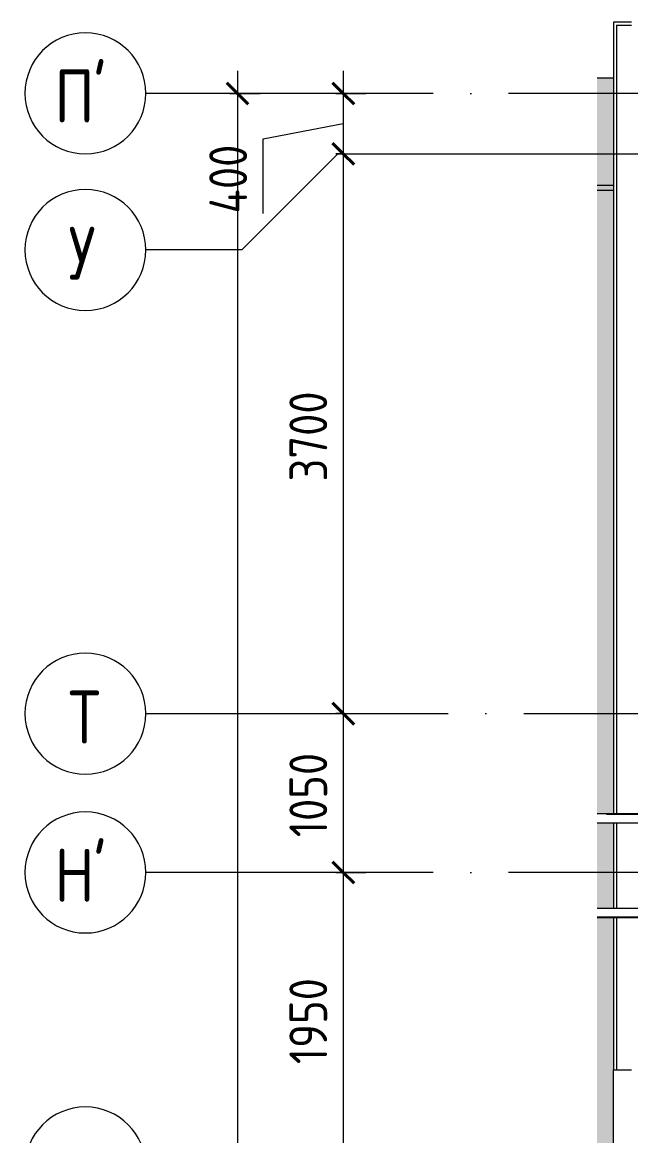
# Model space of a CAD drawing. Header units: millimetres. Extents: x 97 to 61947, y -4357 to 61202.
# Drawn here: x 39229 to 43255, y 51885 to 59245 of the extents above; entities that cross this region are included whole.
import ezdxf

# ---------------------------------------------------------------- set-up
doc = ezdxf.new("R2010")
doc.units = ezdxf.units.MM
for name, pattern in [('ADSK_Линия сетки', [2500, 2000, -250, 0, -250]), ('ADSK_Невидимые', [500, 300, -200]), ('ADSK_Невидимые_2_', [500, 300, -200])]:
    doc.linetypes.add(name, pattern=pattern)
for name, color, linetype, lineweight in [('A-____-____-DIMS', 211, 'Continuous', 9), ('A-____-____-DIMS-100', 211, 'Continuous', 9), ('A-FLOR-____-PATT', 8, 'Continuous', 9), ('A-GENM-____-HDLN', 13, 'ADSK_Невидимые_2_', 9), ('A-GENM-____-OTLN', 13, 'Continuous', 9), ('A-WALL-____-MCUT', 113, 'Continuous', 9), ('A-WALL-____-OTLN', 113, 'Continuous', 9), ('A-WALL-FNSH-MCUT', 113, 'Continuous', 9), ('S-GRID-____-IDEN', 1, 'Continuous', 20), ('S-GRID-____-OTLN', 1, 'Continuous', 9)]:
    doc.layers.add(name, color=color, linetype=linetype, lineweight=lineweight)
doc.styles.add('GOST Common', font='GOST_Common.ttf', dxfattribs={"width": 0.9, "height": 250})
doc.styles.add('GOST Common_2', font='GOST_Common.ttf', dxfattribs={"width": 0.9, "height": 350})
doc.dimstyles.new('ADSK_Основной_2_5_мм', dxfattribs={"dimscale": 304.8, "dimtxt": 0.824897, "dimasz": 0.463911, "dimexe": 0.492126, "dimexo": 0.001615, "dimgap": 0.098425, "dimtad": 1, "dimlfac": 304.8, "dimrnd": 0.01, "dimdsep": 46, "dimtxsty": 'GOST Common', "dimblk1": 'OBLIQUE', "dimblk2": 'OBLIQUE', "dimsah": 1, "dimcen": 0.09, "dimdle": 0.492126, "dimazin": 2, "dimtfac": 1, "dimtdec": 4, "dimtix": 1, "dimtmove": 0, "dimatfit": 3, "dimfxl": 1, "dimtvp": 1, "dimtolj": 1, "dimtzin": 0, "dimlwd": 20, "dimlwe": 20, "dimarcsym": 2})
doc.dimstyles.new('ADSK_Основной_2_5_мм_Округление_до_10_мм', dxfattribs={"dimscale": 304.8, "dimtxt": 0.824897, "dimasz": 0.463911, "dimexe": 0.492126, "dimexo": 0.001615, "dimgap": 0.098425, "dimtad": 1, "dimdec": 0, "dimlfac": 304.8, "dimrnd": 10, "dimdsep": 46, "dimtxsty": 'GOST Common', "dimblk1": 'OBLIQUE', "dimblk2": 'OBLIQUE', "dimsah": 1, "dimcen": 0.09, "dimdle": 0.492126, "dimazin": 2, "dimtfac": 1, "dimtdec": 4, "dimtix": 1, "dimtmove": 1, "dimatfit": 3, "dimfxl": 1, "dimtvp": 1, "dimtolj": 1, "dimtzin": 0, "dimlwd": 20, "dimlwe": 20, "dimarcsym": 2})
doc.dimstyles.new('ADSK_Основной_2_5_мм_Округление_до_10_мм_1', dxfattribs={"dimscale": 304.8, "dimtxt": 0.824897, "dimasz": 0.463911, "dimexe": 0.492126, "dimexo": 0.001615, "dimgap": 0.098425, "dimtad": 1, "dimdec": 0, "dimlfac": 304.8, "dimrnd": 10, "dimdsep": 46, "dimtxsty": 'GOST Common', "dimblk1": 'OBLIQUE', "dimblk2": 'OBLIQUE', "dimsah": 1, "dimcen": 0.09, "dimdle": 0.492126, "dimazin": 2, "dimtfac": 1, "dimtdec": 4, "dimtix": 1, "dimtmove": 0, "dimatfit": 3, "dimfxl": 1, "dimtvp": 1, "dimtolj": 1, "dimtzin": 0, "dimlwd": 20, "dimlwe": 20, "dimarcsym": 2})

# ---------------------------------------------------------------- blocks, each defined once
blk = doc.blocks.new('ОМ_Уголок_ГОСТ 8509-93 - ОМ_Уголок_ГОСТ 8509-93-31475038-О_АИ_ПП_12_600_Целиком')
at = {"layer": 'A-GENM-____-HDLN', "color": 250, "linetype": 'ADSK_Невидимые'}
blk.add_line((206.6, -6), (570, -6), dxfattribs=at)
at = {"layer": 'A-GENM-____-OTLN', "color": 250}
for p, q in [((524.3, 0), (206.6, 0)), ((206.6, -63), (570, -63)), ((570, -28.2), (570, 0)), ((570, -63), (570, -37.8))]:
    blk.add_line(p, q, dxfattribs=at)
blk = doc.blocks.new('ОМ_Уголок_ГОСТ 8509-93 - ОМ_Уголок_ГОСТ 8509-93-V18-О_АИ_ПП_12_600_Целиком')
at = {"layer": 'A-GENM-____-HDLN', "color": 250, "linetype": 'ADSK_Невидимые'}
blk.add_line((0, -6), (363.4, -6), dxfattribs=at)
at = {"layer": 'A-GENM-____-OTLN', "color": 250}
for p, q in [((0, 0), (0, -28.2)), ((0, -37.8), (0, -63)), ((0, -63), (363.4, -63)), ((363.4, 0), (45.7, 0))]:
    blk.add_line(p, q, dxfattribs=at)
blk = doc.blocks.new('0083_СОШ675_АР_R22_rvt-1-О_АИ_ПП_12_600_Целиком')
at = {"layer": 'A-FLOR-____-PATT', "lineweight": 5}
h = blk.add_hatch(color=10, dxfattribs=at)
h.paths.add_polyline_path([(136230, 10395), (136230, 23551), (136121.6, 23551), (136121.6, 10395)])
h.paths.add_polyline_path([(136230, 23614), (136230, 24176), (136121.6, 24176), (136121.6, 23614)])
h.paths.add_polyline_path([(136230, 24239), (136230, 27955), (136200, 27955), (136200, 27925), (136121.6, 27925), (136121.6, 24239)])
h.paths.add_polyline_path([(136230, 45495), (136230, 53326), (136121.6, 53326), (136121.6, 45525), (136200, 45524), (136200, 45495), (136202.5, 45495)])
h.paths.add_polyline_path([(136121.6, 53389), (136230, 53389), (136230, 53951), (136121.6, 53951), (136121.6, 53743.3)])
h.paths.add_polyline_path([(136230, 54014), (136230, 58133.8), (136121.6, 58133.8), (136121.6, 54014)])
at = {"layer": 'A-GENM-____-OTLN', "lineweight": 5}
for points in [[(136230, 58166), (136230, 58875), (136121.6, 58874.8), (136121.6, 58166)], [(136121.6, 58133.8), (136230, 58133.8), (136230, 58166), (136121.6, 58166)]]:
    blk.add_hatch(color=256, dxfattribs=at).paths.add_polyline_path(points)
at = {"layer": 'A-GENM-____-OTLN', "color": 250}
for p, q in [((136230, 58875), (136121.6, 58875)), ((136230, 58166), (136121.6, 58166)), ((136230, 58133.8), (136121.6, 58133.8))]:
    blk.add_line(p, q, dxfattribs=at)
at = {"layer": 'A-WALL-____-MCUT', "color": 50, "lineweight": 5}
for p, q in [((136250, 59225), (136250, 54014)), ((136250, 59225), (136350, 59225)), ((136250, 53951), (136250, 53389)), ((136250, 53326), (136250, 52320))]:
    blk.add_line(p, q, dxfattribs=at)
at = {"layer": 'A-WALL-____-MCUT', "color": 250}
blk.add_line((136250, 52320), (136350, 52320), dxfattribs=at)
at = {"layer": 'A-WALL-____-OTLN', "color": 250}
blk.add_line((136230, 50520), (136230, 52320), dxfattribs=at)
at = {"layer": 'A-WALL-FNSH-MCUT', "color": 250}
for p, q in [((136250, 59245), (136230, 59245)), ((136230, 59245), (136230, 54014)), ((136350, 59245), (136250, 59245)), ((136230, 53951), (136230, 53389)), ((136230, 53326), (136230, 52320)), ((136230, 52320), (136250, 52320))]:
    blk.add_line(p, q, dxfattribs=at)
at = {"layer": 'A-GENM-____-OTLN', "color": 250, "lineweight": 9, "extrusion": (0, 0, -1)}
blk.add_blockref('ОМ_Уголок_ГОСТ 8509-93 - ОМ_Уголок_ГОСТ 8509-93-V18-О_АИ_ПП_12_600_Целиком', (-136485, 54014), dxfattribs=at)
at = {"layer": 'A-GENM-____-OTLN', "color": 250, "lineweight": 9, "extrusion": (0, 0, -1), "rotation": 180}
blk.add_blockref('ОМ_Уголок_ГОСТ 8509-93 - ОМ_Уголок_ГОСТ 8509-93-31475038-О_АИ_ПП_12_600_Целиком', (-135915, 53326), dxfattribs=at)
blk = doc.blocks.new('Ось сетки - Круг_Ø8 мм-8258-О_АИ_ПП_12_600_Целиком')
at = {"layer": 'S-GRID-____-IDEN'}
for start, end in [(360, 180), (180, 360)]:
    blk.add_arc((0, 0), 4, start, end, dxfattribs=at)
blk = doc.blocks.new('DIMBLOCK1-О_АИ_ПП_12_600_Целиком')
at = {"layer": 'A-____-____-DIMS-100', "lineweight": 20}
for p, q in [((41353.1, 58925), (41353.1, 58375)), ((41303.1, 58775), (41503.1, 58775)), ((41353.1, 58775), (41303.1, 58775)), ((40823.1, 58474.9), (41353.1, 58575)), ((40823.1, 57980.6), (40823.1, 58474.9)), ((41303.1, 58375), (41503.1, 58375)), ((41353.1, 58375), (41303.1, 58375))]:
    blk.add_line(p, q, dxfattribs=at)
at = {"layer": 'A-____-____-DIMS-100', "lineweight": 40}
for p, q in [((41353.1, 58775), (41282.4, 58845.7)), ((41353.1, 58775), (41423.8, 58704.3)), ((41353.1, 58375), (41282.4, 58445.7)), ((41353.1, 58375), (41423.8, 58304.3))]:
    blk.add_line(p, q, dxfattribs=at)
at = {"layer": 'A-____-____-DIMS-100', "color": 0, "lineweight": 20, "insert": (40466.4, 57980.6), "char_height": 250, "width": 593.201, "attachment_point": 1, "rotation": 90, "line_spacing_factor": 1.022761, "style": 'GOST Common'}
blk.add_mtext('400', dxfattribs=at)
blk = doc.blocks.new('_Oblique')
at = {"color": 0, "linetype": 'ByBlock', "lineweight": -2}
blk.add_line((-0.5, -0.5), (0.5, 0.5), dxfattribs=at)
blk = doc.blocks.new('DIMBLOCK2-О_АИ_ПП_12_600_Целиком')
at = {"layer": 'A-____-____-DIMS-100', "lineweight": 40}
for p, q in [((41353.1, 58375), (41282.4, 58445.7)), ((41353.1, 58375), (41423.8, 58304.3)), ((41353.1, 54675), (41282.4, 54745.7)), ((41353.1, 54675), (41423.8, 54604.3))]:
    blk.add_line(p, q, dxfattribs=at)
at = {"layer": 'A-____-____-DIMS-100', "lineweight": 20}
for p, q in [((41303.1, 58375), (41503.1, 58375)), ((41353.1, 58375), (41303.1, 58375)), ((41353.1, 58375), (41353.1, 54675)), ((41303.1, 54675), (41503.1, 54675)), ((41353.1, 54675), (41303.1, 54675))]:
    blk.add_line(p, q, dxfattribs=at)
at = {"layer": 'A-____-____-DIMS-100', "color": 0, "lineweight": 20, "insert": (40996.4, 56209.6), "char_height": 250, "width": 756.843, "attachment_point": 1, "rotation": 90, "line_spacing_factor": 1.022761, "style": 'GOST Common'}
blk.add_mtext('3700', dxfattribs=at)
blk = doc.blocks.new('DIMBLOCK3-О_АИ_ПП_12_600_Целиком')
at = {"layer": 'A-____-____-DIMS-100', "lineweight": 40}
for p, q in [((41353.1, 54675), (41282.4, 54745.7)), ((41353.1, 54675), (41423.8, 54604.3)), ((41353.1, 53625.1), (41282.4, 53695.8)), ((41353.1, 53625.1), (41423.8, 53554.4))]:
    blk.add_line(p, q, dxfattribs=at)
at = {"layer": 'A-____-____-DIMS-100', "lineweight": 20}
for p, q in [((41303.1, 54675), (41503.1, 54675)), ((41353.1, 54675), (41303.1, 54675)), ((41353.1, 54675), (41353.1, 53625.1)), ((41303.1, 53625.1), (41503.1, 53625.1)), ((41353.1, 53625.1), (41303.1, 53625.1))]:
    blk.add_line(p, q, dxfattribs=at)
at = {"layer": 'A-____-____-DIMS-100', "color": 0, "lineweight": 20, "insert": (40996.4, 53858.1), "char_height": 250, "width": 700.591, "attachment_point": 1, "rotation": 90, "line_spacing_factor": 1.022761, "style": 'GOST Common'}
blk.add_mtext('1050', dxfattribs=at)
blk = doc.blocks.new('DIMBLOCK4-О_АИ_ПП_12_600_Целиком')
at = {"layer": 'A-____-____-DIMS-100', "lineweight": 40}
for p, q in [((41353.1, 53625.1), (41282.4, 53695.8)), ((41353.1, 53625.1), (41423.8, 53554.4)), ((41353.1, 51675), (41282.4, 51745.7)), ((41353.1, 51675), (41423.8, 51604.3))]:
    blk.add_line(p, q, dxfattribs=at)
at = {"layer": 'A-____-____-DIMS-100', "lineweight": 20}
for p, q in [((41303.1, 53625.1), (41503.1, 53625.1)), ((41353.1, 53625.1), (41303.1, 53625.1)), ((41353.1, 53625.1), (41353.1, 51675)), ((41303.1, 51675), (41503.1, 51675)), ((41353.1, 51675), (41303.1, 51675))]:
    blk.add_line(p, q, dxfattribs=at)
at = {"layer": 'A-____-____-DIMS-100', "color": 0, "lineweight": 20, "insert": (40996.4, 52358.1), "char_height": 250, "width": 700.591, "attachment_point": 1, "rotation": 90, "line_spacing_factor": 1.022761, "style": 'GOST Common'}
blk.add_mtext('1950', dxfattribs=at)
blk = doc.blocks.new('DIMBLOCK31-О_АИ_ПП_12_600_Целиком')
at = {"layer": 'A-____-____-DIMS-100', "lineweight": 20}
for p, q in [((40653.1, 58925), (40653.1, -125)), ((40603.1, 58775), (40803.1, 58775)), ((40653.1, 58775), (40603.1, 58775)), ((40603.1, 25), (40803.1, 25)), ((40653.1, 25), (40603.1, 25))]:
    blk.add_line(p, q, dxfattribs=at)
at = {"layer": 'A-____-____-DIMS-100', "lineweight": 40}
for p, q in [((40653.1, 58775), (40582.4, 58845.7)), ((40653.1, 58775), (40723.8, 58704.3)), ((40653.1, 25), (40582.4, 95.7)), ((40653.1, 25), (40723.8, -45.7))]:
    blk.add_line(p, q, dxfattribs=at)
at = {"layer": 'A-____-____-DIMS-100', "color": 0, "lineweight": 20, "insert": (40296.4, 29005.8), "char_height": 250, "width": 946.054, "attachment_point": 1, "rotation": 90, "line_spacing_factor": 1.022761, "style": 'GOST Common'}
blk.add_mtext('58750', dxfattribs=at)

msp = doc.modelspace()

# ---------------------------------------------------------------- linework, layer by layer
at = {"layer": 'S-GRID-____-OTLN', "linetype": 'ADSK_Линия сетки'}
for p, q in [((61947.220678, 58775.000586), (40046.795213, 58775.000586)), ((41316.795213, 58375.000586), (61947.220678, 58375.000586)), ((40046.795213, 54675.000586), (61947.220678, 54675.000586)), ((61947.220678, 53625.11992), (40046.795213, 53625.11992))]:
    msp.add_line(p, q, dxfattribs=at)
at = {"layer": 'S-GRID-____-OTLN'}
for p, q in [((41316.795213, 58375.000586), (40681.795213, 57740.000586)), ((40681.795213, 57740.000586), (40046.795213, 57740.000586))]:
    msp.add_line(p, q, dxfattribs=at)

# ---------------------------------------------------------------- block references
at = {"color": 250, "lineweight": 5}
msp.add_blockref('0083_СОШ675_АР_R22_rvt-1-О_АИ_ПП_12_600_Целиком', (-93089.681722, 0), dxfattribs=at)
at = {"layer": 'S-GRID-____-IDEN', "xscale": 99.99999999999993, "yscale": 99.99999999999993, "zscale": 99.99999999999993}
for p, rotation in [((39646.795213, 58775.000586), 89.99999999999982), ((39646.795213, 57740.000586), 269.9999999999994), ((39646.795213, 54675.000586), 269.9999999999994), ((39646.795213, 53625.11992), 89.99999999999982), ((39646.795213, 51675.000586), 269.9999999999994)]:
    msp.add_blockref('Ось сетки - Круг_Ø8 мм-8258-О_АИ_ПП_12_600_Целиком', p, dxfattribs=dict(at, rotation=rotation))

# ---------------------------------------------------------------- texts
at = {"layer": 'S-GRID-____-IDEN', "lineweight": 9, "char_height": 350, "attachment_point": 1, "style": 'GOST Common_2'}
for s, insert, width in [("\\fGOST Common|b0|i0|c204|p34|;\\W.9;'", (39697.502481, 58932.226173), 137.0885625), ('\\fGOST Common|b0|i0|c204|p34|;\\W.9;П', (39441.518106, 58932.226173), 310.2530625), ('\\fGOST Common|b0|i0|c204|p34|;\\W.9;У', (39533.472321, 57892.587499), 310.2530625), ('\\fGOST Common|b0|i0|c204|p34|;\\W.9;Т', (39533.472321, 54827.587499), 310.2530625), ("\\fGOST Common|b0|i0|c204|p34|;\\W.9;'", (39697.502481, 53782.345506), 137.0885625), ('\\fGOST Common|b0|i0|c204|p34|;\\W.9;Н', (39441.518106, 53782.345506), 310.2530625)]:
    msp.add_mtext(s, dxfattribs=dict(at, insert=insert, width=width))

# ---------------------------------------------------------------- dimensions: what is measured, and where the dimension line sits
at = {"layer": 'A-____-____-DIMS', "lineweight": 20}
for base, p1, p2, dimstyle, override, picture, middle in [((40653.118566772, 25.0005861031), (40753.103465632, 58775.000586104), (40753.1034656318, 25.0005861031), 'ADSK_Основной_2_5_мм', {"dimpost": '<>', "dimfxl": 58750}, 'DIMBLOCK31-О_АИ_ПП_12_600_Целиком', (40498.118566772, 29400.0005861036)), ((41353.118567, 54675.000586), (41453.103466, 58375.000586), (41453.103466, 54675.000586), 'ADSK_Основной_2_5_мм_Округление_до_10_мм_1', {"dimpost": '<>', "dimfxl": 3700}, 'DIMBLOCK2-О_АИ_ПП_12_600_Целиком', (41198.118567, 56525.000586)), ((41353.118567, 53625.11992), (41453.103466, 54675.000586), (41453.103466, 53625.11992), 'ADSK_Основной_2_5_мм_Округление_до_10_мм_1', {"dimpost": '<>', "dimfxl": 1049.880666}, 'DIMBLOCK3-О_АИ_ПП_12_600_Целиком', (41198.118567, 54150.060253)), ((41353.118567, 51675.000586), (41453.103466, 53625.11992), (41453.103466, 51675.000586), 'ADSK_Основной_2_5_мм_Округление_до_10_мм_1', {"dimpost": '<>', "dimfxl": 1950.119334}, 'DIMBLOCK4-О_АИ_ПП_12_600_Целиком', (41198.118567, 52650.060253))]:
    dim = msp.add_linear_dim(base=base, p1=p1, p2=p2, angle=90, dimstyle=dimstyle, override=override, dxfattribs=at)
    dim.commit()
    dim.dimension.update_dxf_attribs({"geometry": picture, "text_midpoint": middle})
dim = msp.add_linear_dim(base=(41353.118567, 58375.000586), p1=(41453.103466, 58775.000586), p2=(41453.103466, 58375.000586), angle=90, dimstyle='ADSK_Основной_2_5_мм_Округление_до_10_мм', override={"dimpost": '<>', "dimfxl": 400}, dxfattribs=at)
dim.commit()
dim.dimension.update_dxf_attribs({"geometry": 'DIMBLOCK1-О_АИ_ПП_12_600_Целиком', "text_midpoint": (40633.078157, 58277.170151), "dimtype": 160, "text_rotation": 90})

doc.saveas('drawing.dxf')
